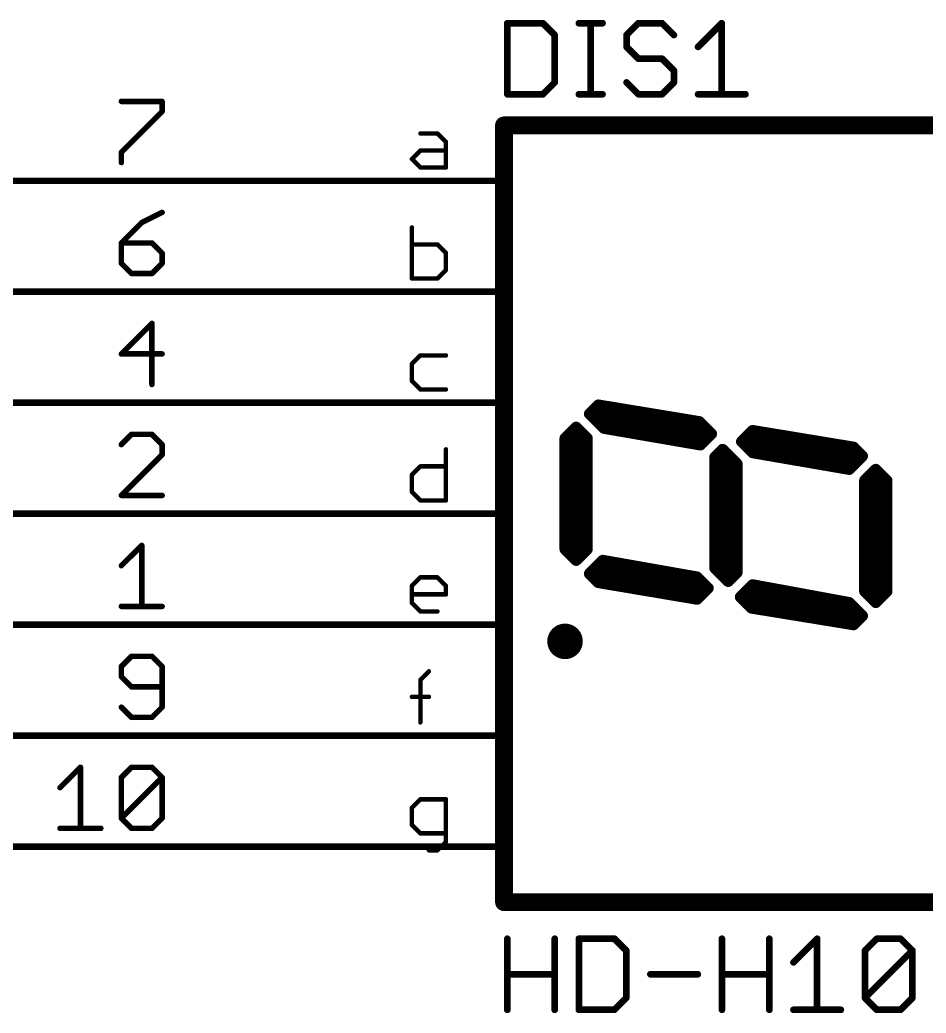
# Model space of a CAD drawing. Extents: x -13 to 211, y -15 to 133.
# Drawn here: x 159.1 to 179.84, y 24.13 to 46.86 of the extents above; entities that cross this region are included whole.
import ezdxf

# ---------------------------------------------------------------- set-up
doc = ezdxf.new("R2010")
doc.units = 0
for name, color, linetype in [('91', 94, 'CONTINUOUS'), ('94', 14, 'CONTINUOUS'), ('95', 251, 'CONTINUOUS'), ('96', 251, 'CONTINUOUS')]:
    doc.layers.add(name, color=color, linetype=linetype)

msp = doc.modelspace()

# ---------------------------------------------------------------- linework, layer by layer
at = {"layer": '91', "const_width": 0.1524}
for points in [[(144.78, 43.18), (160.02, 43.18)], [(144.78, 40.64), (160.02, 40.64)], [(144.78, 38.1), (160.02, 38.1)], [(144.78, 35.56), (160.02, 35.56)], [(144.78, 33.02), (160.02, 33.02)], [(160.02, 30.48), (144.78, 30.48)], [(144.78, 27.94), (160.02, 27.94)]]:
    msp.add_lwpolyline(points, dxfattribs=at)
at = {"layer": '91', "const_width": 0.0762}
for points in [[(160.02, 43.1419, 1), (160.02, 43.2181)], [(160.02, 40.6019, 1), (160.02, 40.6781)], [(160.02, 38.0619, 1), (160.02, 38.1381)], [(160.02, 35.5219, 1), (160.02, 35.5981)], [(160.02, 32.9819, 1), (160.02, 33.0581)], [(160.02, 30.4419, 1), (160.02, 30.5181)], [(160.02, 27.9019, 1), (160.02, 27.9781)]]:
    msp.add_lwpolyline(points, format="xyb", dxfattribs=at)
at = {"layer": '94'}
for points, const_width in [([(170.18, 26.67), (170.18, 44.45)], 0.4064), ([(180.34, 44.45), (170.18, 44.45)], 0.4064), ([(160.02, 43.18), (165.1, 43.18)], 0.1524), ([(170.307, 43.18), (165.1, 43.18)], 0.1524), ([(160.02, 40.64), (165.1, 40.64)], 0.1524), ([(170.307, 40.64), (165.1, 40.64)], 0.1524), ([(160.02, 38.1), (165.1, 38.1)], 0.1524), ([(170.307, 38.1), (165.1, 38.1)], 0.1524), ([(172.339, 38.0492), (172.1358, 37.846)], 0.254), ([(172.1358, 37.846), (172.466, 37.5158)], 0.254), ([(172.339, 37.846), (174.625, 37.465)], 0.4064), ([(174.6504, 37.6682), (172.339, 38.0492)], 0.254), ([(174.9298, 37.3888), (174.6504, 37.6682)], 0.254), ([(171.577, 37.2872), (171.831, 37.5412)], 0.254), ([(171.831, 37.5412), (172.085, 37.2872)], 0.254), ([(172.466, 37.5158), (174.6758, 37.1348)], 0.254), ([(174.9298, 37.3888), (174.6758, 37.1348)], 0.254), ([(175.6156, 37.211), (175.8696, 37.465)], 0.254), ([(175.8696, 37.465), (178.181, 37.084)], 0.254), ([(171.577, 34.7472), (171.577, 37.2872)], 0.254), ([(171.831, 34.798), (171.831, 37.211)], 0.4064), ([(172.085, 37.2872), (172.085, 34.7472)], 0.254), ([(175.8696, 36.957), (175.6156, 37.211)], 0.254), ([(178.054, 36.83), (175.895, 37.211)], 0.4064), ([(175.006, 36.8554), (175.1838, 37.0332)], 0.254), ([(175.1838, 37.0332), (175.514, 36.703)], 0.254), ([(178.0794, 36.576), (175.8696, 36.957)], 0.254), ([(178.181, 37.084), (178.3842, 36.8808)], 0.254), ([(175.006, 34.3154), (175.006, 36.8554)], 0.254), ([(175.26, 36.83), (175.26, 34.29)], 0.4064), ([(175.514, 36.703), (175.514, 34.2138)], 0.254), ([(178.3842, 36.8808), (178.0794, 36.576)], 0.254), ([(178.435, 36.322), (178.689, 36.576)], 0.254), ([(178.689, 36.576), (178.943, 36.322)], 0.254), ([(178.435, 33.782), (178.435, 36.322)], 0.254), ([(178.689, 33.782), (178.689, 36.322)], 0.4064), ([(178.943, 36.322), (178.943, 33.782)], 0.254), ([(160.02, 35.56), (165.1, 35.56)], 0.1524), ([(170.307, 35.56), (165.1, 35.56)], 0.1524), ([(171.831, 34.4932), (171.577, 34.7472)], 0.254), ([(172.085, 34.7472), (171.831, 34.4932)], 0.254), ([(172.4406, 34.4932), (172.1358, 34.1884)], 0.254), ([(174.5996, 34.1122), (172.4406, 34.4932)], 0.254), ([(174.498, 33.909), (172.466, 34.29)], 0.4064), ([(175.3108, 34.0106), (175.006, 34.3154)], 0.254), ([(175.514, 34.2138), (175.3108, 34.0106)], 0.254), ([(172.1358, 34.1884), (172.339, 33.9852)], 0.254), ([(172.339, 33.9852), (174.5996, 33.6042)], 0.254), ([(174.8536, 33.8582), (174.5996, 34.1122)], 0.254), ([(174.5996, 33.6042), (174.8536, 33.8582)], 0.254), ([(175.8696, 33.9344), (175.5902, 33.655)], 0.254), ([(178.0794, 33.528), (175.8696, 33.9344)], 0.254), ([(178.689, 33.528), (178.435, 33.782)], 0.254), ([(178.943, 33.782), (178.689, 33.528)], 0.254), ([(175.5902, 33.655), (175.8442, 33.401)], 0.254), ([(178.054, 33.274), (175.895, 33.655)], 0.4064), ([(178.3842, 33.2232), (178.0794, 33.528)], 0.254), ([(175.8442, 33.401), (178.181, 33.02)], 0.254), ([(178.181, 33.02), (178.3842, 33.2232)], 0.254), ([(160.02, 33.02), (165.1, 33.02)], 0.1524), ([(170.307, 33.02), (165.1, 33.02)], 0.1524), ([(171.577, 32.766), (171.577, 32.512)], 0.3048), ([(160.02, 30.48), (165.1, 30.48)], 0.1524), ([(170.307, 30.48), (165.1, 30.48)], 0.1524), ([(160.02, 27.94), (165.1, 27.94)], 0.1524), ([(170.307, 27.94), (165.1, 27.94)], 0.1524), ([(170.18, 26.67), (180.34, 26.67)], 0.4064)]:
    msp.add_lwpolyline(points, dxfattribs=dict(at, const_width=const_width))
for points, const_width in [([(170.2816, 44.45, 1), (170.0784, 44.45)], 0.2032), ([(170.18, 44.5516, 1), (170.18, 44.3484)], 0.2032), ([(160.02, 43.2181, 1), (160.02, 43.1419)], 0.0762), ([(165.1, 43.2181, 1), (165.1, 43.1419)], 0.0762), ([(165.1, 43.1419, 1), (165.1, 43.2181)], 0.0762), ([(170.307, 43.1419, 1), (170.307, 43.2181)], 0.0762), ([(160.02, 40.6781, 1), (160.02, 40.6019)], 0.0762), ([(165.1, 40.6781, 1), (165.1, 40.6019)], 0.0762), ([(165.1, 40.6019, 1), (165.1, 40.6781)], 0.0762), ([(170.307, 40.6019, 1), (170.307, 40.6781)], 0.0762), ([(160.02, 38.1381, 1), (160.02, 38.0619)], 0.0762), ([(165.1, 38.1381, 1), (165.1, 38.0619)], 0.0762), ([(165.1, 38.0619, 1), (165.1, 38.1381)], 0.0762), ([(170.307, 38.0619, 1), (170.307, 38.1381)], 0.0762), ([(172.1807, 37.8909, 1), (172.0909, 37.8011)], 0.127), ([(172.3557, 37.9462, 1), (172.3223, 37.7458)], 0.2032), ([(172.3493, 38.1119, 1), (172.3287, 37.9865)], 0.127), ([(172.3839, 38.0043, 1), (172.2941, 38.0941)], 0.127), ([(172.0909, 37.8909, 1), (172.1807, 37.8011)], 0.127), ([(174.6953, 37.7131, 1), (174.6055, 37.6233)], 0.127), ([(174.6401, 37.6055, 1), (174.6607, 37.7309)], 0.127), ([(171.8759, 37.5861, 1), (171.7861, 37.4963)], 0.127), ([(171.8759, 37.4963, 1), (171.7861, 37.5861)], 0.127), ([(172.4768, 37.5784, 1), (172.4552, 37.4532)], 0.127), ([(172.4211, 37.4709, 1), (172.5109, 37.5607)], 0.127), ([(174.6083, 37.3648, 1), (174.6417, 37.5652)], 0.2032), ([(174.9747, 37.3439, 1), (174.8849, 37.4337)], 0.127), ([(175.8799, 37.5277, 1), (175.8593, 37.4023)], 0.127), ([(175.9145, 37.4201, 1), (175.8247, 37.5099)], 0.127), ([(171.6405, 37.2872, 1), (171.5135, 37.2872)], 0.127), ([(171.5321, 37.3321, 1), (171.6219, 37.2423)], 0.127), ([(171.9326, 37.211, 1), (171.7294, 37.211)], 0.2032), ([(172.1485, 37.2872, 1), (172.0215, 37.2872)], 0.127), ([(172.0401, 37.2423, 1), (172.1299, 37.3321)], 0.127), ([(174.8849, 37.3439, 1), (174.9747, 37.4337)], 0.127), ([(175.6605, 37.2559, 1), (175.5707, 37.1661)], 0.127), ([(175.5707, 37.2559, 1), (175.6605, 37.1661)], 0.127), ([(175.9127, 37.3111, 1), (175.8773, 37.1109)], 0.2032), ([(174.6309, 37.1797, 1), (174.7207, 37.0899)], 0.127), ([(174.665, 37.0722, 1), (174.6866, 37.1974)], 0.127), ([(175.2287, 37.0781, 1), (175.1389, 36.9883)], 0.127), ([(175.2287, 36.9883, 1), (175.1389, 37.0781)], 0.127), ([(175.8804, 37.0196, 1), (175.8588, 36.8944)], 0.127), ([(175.8247, 36.9121, 1), (175.9145, 37.0019)], 0.127), ([(178.2259, 37.1289, 1), (178.1361, 37.0391)], 0.127), ([(178.1707, 37.0213, 1), (178.1913, 37.1467)], 0.127), ([(175.0695, 36.8554, 1), (174.9425, 36.8554)], 0.127), ([(174.9611, 36.9003, 1), (175.0509, 36.8105)], 0.127), ([(175.3616, 36.83, 1), (175.1584, 36.83)], 0.2032), ([(175.5775, 36.703, 1), (175.4505, 36.703)], 0.127), ([(178.0363, 36.7299, 1), (178.0717, 36.9301)], 0.2032), ([(178.4291, 36.8359, 1), (178.3393, 36.9257)], 0.127), ([(178.3393, 36.8359, 1), (178.4291, 36.9257)], 0.127), ([(175.4691, 36.6581, 1), (175.5589, 36.7479)], 0.127), ([(178.0345, 36.6209, 1), (178.1243, 36.5311)], 0.127), ([(178.0686, 36.5134, 1), (178.0902, 36.6386)], 0.127), ([(178.7339, 36.6209, 1), (178.6441, 36.5311)], 0.127), ([(178.7339, 36.5311, 1), (178.6441, 36.6209)], 0.127), ([(178.4985, 36.322, 1), (178.3715, 36.322)], 0.127), ([(178.3901, 36.3669, 1), (178.4799, 36.2771)], 0.127), ([(178.7906, 36.322, 1), (178.5874, 36.322)], 0.2032), ([(179.0065, 36.322, 1), (178.8795, 36.322)], 0.127), ([(178.8981, 36.2771, 1), (178.9879, 36.3669)], 0.127), ([(160.02, 35.5981, 1), (160.02, 35.5219)], 0.0762), ([(165.1, 35.5981, 1), (165.1, 35.5219)], 0.0762), ([(165.1, 35.5219, 1), (165.1, 35.5981)], 0.0762), ([(170.307, 35.5219, 1), (170.307, 35.5981)], 0.0762), ([(171.6219, 34.7921, 1), (171.5321, 34.7023)], 0.127), ([(171.5135, 34.7472, 1), (171.6405, 34.7472)], 0.127), ([(171.7294, 34.798, 1), (171.9326, 34.798)], 0.2032), ([(172.0215, 34.7472, 1), (172.1485, 34.7472)], 0.127), ([(172.1299, 34.7023, 1), (172.0401, 34.7921)], 0.127), ([(171.7861, 34.5381, 1), (171.8759, 34.4483)], 0.127), ([(171.7861, 34.4483, 1), (171.8759, 34.5381)], 0.127), ([(172.4516, 34.5557, 1), (172.4296, 34.4307)], 0.127), ([(172.4855, 34.4483, 1), (172.3957, 34.5381)], 0.127), ([(172.4847, 34.3899, 1), (172.4473, 34.1901)], 0.2032), ([(175.0509, 34.3603, 1), (174.9611, 34.2705)], 0.127), ([(174.9425, 34.3154, 1), (175.0695, 34.3154)], 0.127), ([(175.1584, 34.29, 1), (175.3616, 34.29)], 0.2032), ([(175.5589, 34.1689, 1), (175.4691, 34.2587)], 0.127), ([(172.1807, 34.2333, 1), (172.0909, 34.1435)], 0.127), ([(172.0909, 34.2333, 1), (172.1807, 34.1435)], 0.127), ([(172.3496, 34.0478, 1), (172.3284, 33.9226)], 0.127), ([(174.4793, 33.8091, 1), (174.5167, 34.0089)], 0.2032), ([(174.6445, 34.1571, 1), (174.5547, 34.0673)], 0.127), ([(174.5886, 34.0497, 1), (174.6106, 34.1747)], 0.127), ([(175.2659, 34.0555, 1), (175.3557, 33.9657)], 0.127), ([(175.2659, 33.9657, 1), (175.3557, 34.0555)], 0.127), ([(175.4505, 34.2138, 1), (175.5775, 34.2138)], 0.127), ([(172.2941, 33.9403, 1), (172.3839, 34.0301)], 0.127), ([(174.8985, 33.8133, 1), (174.8087, 33.9031)], 0.127), ([(174.8087, 33.8133, 1), (174.8985, 33.9031)], 0.127), ([(175.8811, 33.9969, 1), (175.8581, 33.8719)], 0.127), ([(175.9145, 33.8895, 1), (175.8247, 33.9793)], 0.127), ([(178.4799, 33.8269, 1), (178.3901, 33.7371)], 0.127), ([(178.5874, 33.782, 1), (178.7906, 33.782)], 0.2032), ([(178.9879, 33.7371, 1), (178.8981, 33.8269)], 0.127), ([(174.5547, 33.6491, 1), (174.6445, 33.5593)], 0.127), ([(174.589, 33.5416, 1), (174.6102, 33.6668)], 0.127), ([(175.6351, 33.6999, 1), (175.5453, 33.6101)], 0.127), ([(175.5453, 33.6999, 1), (175.6351, 33.6101)], 0.127), ([(175.9127, 33.7551, 1), (175.8773, 33.5549)], 0.2032), ([(178.1243, 33.5729, 1), (178.0345, 33.4831)], 0.127), ([(178.0679, 33.4655, 1), (178.0909, 33.5905)], 0.127), ([(178.3715, 33.782, 1), (178.4985, 33.782)], 0.127), ([(178.8795, 33.782, 1), (179.0065, 33.782)], 0.127), ([(175.8544, 33.4637, 1), (175.834, 33.3383)], 0.127), ([(175.7993, 33.3561, 1), (175.8891, 33.4459)], 0.127), ([(178.0363, 33.1739, 1), (178.0717, 33.3741)], 0.2032), ([(178.6441, 33.5729, 1), (178.7339, 33.4831)], 0.127), ([(178.6441, 33.4831, 1), (178.7339, 33.5729)], 0.127), ([(178.4291, 33.1783, 1), (178.3393, 33.2681)], 0.127), ([(178.3393, 33.1783, 1), (178.4291, 33.2681)], 0.127), ([(160.02, 33.0581, 1), (160.02, 32.9819)], 0.0762), ([(165.1, 33.0581, 1), (165.1, 32.9819)], 0.0762), ([(165.1, 32.9819, 1), (165.1, 33.0581)], 0.0762), ([(170.307, 32.9819, 1), (170.307, 33.0581)], 0.0762), ([(171.577, 32.385, 1), (171.577, 32.893, 1), (171.577, 32.385)], 0.3048), ([(178.1361, 33.0649, 1), (178.2259, 32.9751)], 0.127), ([(178.1708, 32.9573, 1), (178.1912, 33.0827)], 0.127), ([(171.6532, 32.766, 1), (171.5008, 32.766)], 0.1524), ([(171.5008, 32.512, 1), (171.6532, 32.512)], 0.1524), ([(160.02, 30.5181, 1), (160.02, 30.4419)], 0.0762), ([(165.1, 30.5181, 1), (165.1, 30.4419)], 0.0762), ([(165.1, 30.4419, 1), (165.1, 30.5181)], 0.0762), ([(170.307, 30.4419, 1), (170.307, 30.5181)], 0.0762), ([(160.02, 27.9781, 1), (160.02, 27.9019)], 0.0762), ([(165.1, 27.9781, 1), (165.1, 27.9019)], 0.0762), ([(165.1, 27.9019, 1), (165.1, 27.9781)], 0.0762), ([(170.307, 27.9019, 1), (170.307, 27.9781)], 0.0762), ([(170.18, 26.7716, 1), (170.18, 26.5684)], 0.2032), ([(170.0784, 26.67, 1), (170.2816, 26.67)], 0.2032)]:
    msp.add_lwpolyline(points, format="xyb", dxfattribs=dict(at, const_width=const_width))
at = {"layer": '95'}
for points, const_width in [([(170.2562, 46.7882), (170.2562, 45.1612)], 0.1524), ([(171.0697, 46.7882), (170.2562, 46.7882)], 0.1524), ([(171.3409, 46.517), (171.0697, 46.7882)], 0.1524), ([(171.8934, 46.7882), (172.4357, 46.7882)], 0.1524), ([(172.1645, 45.1612), (172.1645, 46.7882)], 0.1524), ([(173.256, 46.7882), (172.9848, 46.517)], 0.1524), ([(173.7983, 46.7882), (173.256, 46.7882)], 0.1524), ([(174.0695, 46.517), (173.7983, 46.7882)], 0.1524), ([(174.6219, 46.2459), (175.1643, 46.7882)], 0.1524), ([(175.1643, 46.7882), (175.1643, 45.1612)], 0.1524), ([(171.3409, 45.4324), (171.3409, 46.517)], 0.1524), ([(172.9848, 46.517), (172.9848, 46.2459)], 0.1524), ([(172.9848, 46.2459), (173.256, 45.9747)], 0.1524), ([(173.256, 45.9747), (173.7983, 45.9747)], 0.1524), ([(173.7983, 45.9747), (174.0695, 45.7035)], 0.1524), ([(174.0695, 45.7035), (174.0695, 45.4324)], 0.1524), ([(171.0697, 45.1612), (171.3409, 45.4324)], 0.1524), ([(173.256, 45.1612), (172.9848, 45.4324)], 0.1524), ([(174.0695, 45.4324), (173.7983, 45.1612)], 0.1524), ([(161.4234, 44.9973), (162.3555, 44.9973)], 0.127), ([(162.3555, 44.9973), (162.3555, 44.7643)], 0.127), ([(170.2562, 45.1612), (171.0697, 45.1612)], 0.1524), ([(171.8934, 45.1612), (172.4357, 45.1612)], 0.1524), ([(173.7983, 45.1612), (173.256, 45.1612)], 0.1524), ([(174.6219, 45.1612), (175.7066, 45.1612)], 0.1524), ([(162.3555, 44.7643), (161.4234, 43.8321)], 0.127), ([(168.2667, 44.2644), (168.6565, 44.2644)], 0.1016), ([(168.6565, 44.2644), (168.8514, 44.0695)], 0.1016), ([(168.8514, 44.0695), (168.8514, 43.4848)], 0.1016), ([(161.4234, 43.8321), (161.4234, 43.5991)], 0.127), ([(168.0718, 43.6797), (168.2667, 43.8746)], 0.1016), ([(168.2667, 43.8746), (168.8514, 43.8746)], 0.1016), ([(168.2667, 43.4848), (168.0718, 43.6797)], 0.1016), ([(168.8514, 43.4848), (168.2667, 43.4848)], 0.1016), ([(162.3555, 42.4573), (161.8895, 42.2243)], 0.127), ([(161.8895, 42.2243), (161.4234, 41.7582)], 0.127), ([(168.0718, 42.1142), (168.0718, 40.9448)], 0.1016), ([(161.4234, 41.7582), (161.4234, 41.2921)], 0.127), ([(162.1225, 41.7582), (161.4234, 41.7582)], 0.127), ([(162.3555, 41.5252), (162.1225, 41.7582)], 0.127), ([(168.6565, 41.7244), (168.0718, 41.7244)], 0.1016), ([(168.8514, 41.5295), (168.6565, 41.7244)], 0.1016), ([(162.3555, 41.2921), (162.3555, 41.5252)], 0.127), ([(168.8514, 41.1397), (168.8514, 41.5295)], 0.1016), ([(161.4234, 41.2921), (161.6565, 41.0591)], 0.127), ([(162.1225, 41.0591), (162.3555, 41.2921)], 0.127), ([(168.6565, 40.9448), (168.8514, 41.1397)], 0.1016), ([(161.6565, 41.0591), (162.1225, 41.0591)], 0.127), ([(168.0718, 40.9448), (168.6565, 40.9448)], 0.1016), ([(162.1225, 39.9173), (161.4234, 39.2182)], 0.127), ([(162.1225, 38.5191), (162.1225, 39.9173)], 0.127), ([(161.4234, 39.2182), (162.3555, 39.2182)], 0.127), ([(168.2667, 39.1844), (168.0718, 38.9895)], 0.1016), ([(168.8514, 39.1844), (168.2667, 39.1844)], 0.1016), ([(168.0718, 38.9895), (168.0718, 38.5997)], 0.1016), ([(168.0718, 38.5997), (168.2667, 38.4048)], 0.1016), ([(168.2667, 38.4048), (168.8514, 38.4048)], 0.1016), ([(161.6565, 37.3773), (161.4234, 37.1443)], 0.127), ([(162.1225, 37.3773), (161.6565, 37.3773)], 0.127), ([(162.3555, 37.1443), (162.1225, 37.3773)], 0.127), ([(162.3555, 36.9112), (162.3555, 37.1443)], 0.127), ([(168.8514, 37.0342), (168.8514, 35.8648)], 0.1016), ([(161.4234, 35.9791), (162.3555, 36.9112)], 0.127), ([(168.0718, 36.4495), (168.2667, 36.6444)], 0.1016), ([(168.2667, 36.6444), (168.8514, 36.6444)], 0.1016), ([(168.0718, 36.0597), (168.0718, 36.4495)], 0.1016), ([(162.3555, 35.9791), (161.4234, 35.9791)], 0.127), ([(168.2667, 35.8648), (168.0718, 36.0597)], 0.1016), ([(168.8514, 35.8648), (168.2667, 35.8648)], 0.1016), ([(161.4234, 34.3712), (161.8895, 34.8373)], 0.127), ([(161.8895, 34.8373), (161.8895, 33.4391)], 0.127), ([(168.0718, 33.9095), (168.2667, 34.1044)], 0.1016), ([(168.2667, 34.1044), (168.6565, 34.1044)], 0.1016), ([(168.6565, 34.1044), (168.8514, 33.9095)], 0.1016), ([(168.0718, 33.5197), (168.0718, 33.9095)], 0.1016), ([(168.8514, 33.9095), (168.8514, 33.7146)], 0.1016), ([(168.8514, 33.7146), (168.0718, 33.7146)], 0.1016), ([(161.4234, 33.4391), (162.3555, 33.4391)], 0.127), ([(168.2667, 33.3248), (168.0718, 33.5197)], 0.1016), ([(168.6565, 33.3248), (168.2667, 33.3248)], 0.1016), ([(161.6565, 32.2973), (161.4234, 32.0643)], 0.127), ([(162.1225, 32.2973), (161.6565, 32.2973)], 0.127), ([(162.3555, 32.0643), (162.1225, 32.2973)], 0.127), ([(161.4234, 32.0643), (161.4234, 31.8312)], 0.127), ([(162.3555, 31.1321), (162.3555, 32.0643)], 0.127), ([(161.4234, 31.8312), (161.6565, 31.5982)], 0.127), ([(168.2667, 31.7593), (168.4616, 31.9542)], 0.1016), ([(161.6565, 31.5982), (162.3555, 31.5982)], 0.127), ([(168.2667, 30.7848), (168.2667, 31.7593)], 0.1016), ([(168.0718, 31.3695), (168.4616, 31.3695)], 0.1016), ([(161.4234, 31.1321), (161.6565, 30.8991)], 0.127), ([(162.1225, 30.8991), (162.3555, 31.1321)], 0.127), ([(161.6565, 30.8991), (162.1225, 30.8991)], 0.127), ([(160.0201, 29.2912), (160.4862, 29.7573)], 0.127), ([(160.4862, 29.7573), (160.4862, 28.3591)], 0.127), ([(161.4234, 29.5243), (161.6565, 29.7573)], 0.127), ([(161.6565, 29.7573), (162.1225, 29.7573)], 0.127), ([(162.1225, 29.7573), (162.3555, 29.5243)], 0.127), ([(161.4234, 28.5921), (161.4234, 29.5243)], 0.127), ([(161.4234, 28.5921), (162.3555, 29.5243)], 0.127), ([(162.3555, 29.5243), (162.3555, 28.5921)], 0.127), ([(168.2667, 29.0244), (168.0718, 28.8295)], 0.1016), ([(168.0718, 28.8295), (168.0718, 28.4397)], 0.1016), ([(168.8514, 29.0244), (168.2667, 29.0244)], 0.1016), ([(168.8514, 28.0499), (168.8514, 29.0244)], 0.1016), ([(161.6565, 28.3591), (161.4234, 28.5921)], 0.127), ([(162.3555, 28.5921), (162.1225, 28.3591)], 0.127), ([(160.0201, 28.3591), (160.9523, 28.3591)], 0.127), ([(162.1225, 28.3591), (161.6565, 28.3591)], 0.127), ([(168.0718, 28.4397), (168.2667, 28.2448)], 0.1016), ([(168.2667, 28.2448), (168.8514, 28.2448)], 0.1016), ([(168.6565, 27.855), (168.8514, 28.0499)], 0.1016), ([(168.4616, 27.855), (168.6565, 27.855)], 0.1016)]:
    msp.add_lwpolyline(points, dxfattribs=dict(at, const_width=const_width))
for points, const_width in [([(170.2943, 46.7882, 1), (170.2181, 46.7882)], 0.0762), ([(170.2562, 46.8263, 1), (170.2562, 46.7501)], 0.0762), ([(171.0966, 46.8151, 1), (171.0428, 46.7612)], 0.0762), ([(171.0697, 46.7501, 1), (171.0697, 46.8263)], 0.0762), ([(171.8934, 46.8263, 1), (171.8934, 46.7501)], 0.0762), ([(172.2026, 46.7882, 1), (172.1264, 46.7882)], 0.0762), ([(172.4357, 46.7501, 1), (172.4357, 46.8263)], 0.0762), ([(173.256, 46.8263, 1), (173.256, 46.7501)], 0.0762), ([(173.2829, 46.7612, 1), (173.229, 46.8151)], 0.0762), ([(173.8252, 46.8151, 1), (173.7713, 46.7612)], 0.0762), ([(173.7983, 46.7501, 1), (173.7983, 46.8263)], 0.0762), ([(175.2024, 46.7882, 1), (175.1262, 46.7882)], 0.0762), ([(175.1912, 46.7612, 1), (175.1373, 46.8151)], 0.0762), ([(171.379, 46.517, 1), (171.3028, 46.517)], 0.0762), ([(171.3139, 46.4901, 1), (171.3678, 46.544)], 0.0762), ([(173.0229, 46.517, 1), (172.9467, 46.517)], 0.0762), ([(172.9579, 46.544, 1), (173.0117, 46.4901)], 0.0762), ([(174.0425, 46.4901, 1), (174.0964, 46.544)], 0.0762), ([(173.0117, 46.2728, 1), (172.9579, 46.2189)], 0.0762), ([(172.9467, 46.2459, 1), (173.0229, 46.2459)], 0.0762), ([(174.595, 46.2728, 1), (174.6489, 46.2189)], 0.0762), ([(173.256, 46.0128, 1), (173.256, 45.9366)], 0.0762), ([(173.229, 45.9478, 1), (173.2829, 46.0016)], 0.0762), ([(173.8252, 46.0016, 1), (173.7713, 45.9478)], 0.0762), ([(173.7983, 45.9366, 1), (173.7983, 46.0128)], 0.0762), ([(174.1076, 45.7035, 1), (174.0314, 45.7035)], 0.0762), ([(174.0425, 45.6766, 1), (174.0964, 45.7305)], 0.0762), ([(171.3028, 45.4324, 1), (171.379, 45.4324)], 0.0762), ([(171.3678, 45.4054, 1), (171.3139, 45.4593)], 0.0762), ([(173.0117, 45.4593, 1), (172.9579, 45.4054)], 0.0762), ([(174.0314, 45.4324, 1), (174.1076, 45.4324)], 0.0762), ([(174.0964, 45.4054, 1), (174.0425, 45.4593)], 0.0762), ([(161.4234, 45.029, 1), (161.4234, 44.9655)], 0.0635), ([(162.3873, 44.9973, 1), (162.3238, 44.9973)], 0.0635), ([(162.3555, 44.9655, 1), (162.3555, 45.029)], 0.0635), ([(170.2562, 45.1993, 1), (170.2562, 45.1231)], 0.0762), ([(170.2181, 45.1612, 1), (170.2943, 45.1612)], 0.0762), ([(171.0428, 45.1881, 1), (171.0966, 45.1343)], 0.0762), ([(171.0697, 45.1231, 1), (171.0697, 45.1993)], 0.0762), ([(171.8934, 45.1993, 1), (171.8934, 45.1231)], 0.0762), ([(172.1264, 45.1612, 1), (172.2026, 45.1612)], 0.0762), ([(172.4357, 45.1231, 1), (172.4357, 45.1993)], 0.0762), ([(173.256, 45.1993, 1), (173.256, 45.1231)], 0.0762), ([(173.229, 45.1343, 1), (173.2829, 45.1881)], 0.0762), ([(173.7713, 45.1881, 1), (173.8252, 45.1343)], 0.0762), ([(173.7983, 45.1231, 1), (173.7983, 45.1993)], 0.0762), ([(174.6219, 45.1993, 1), (174.6219, 45.1231)], 0.0762), ([(175.1262, 45.1612, 1), (175.2024, 45.1612)], 0.0762), ([(175.7066, 45.1231, 1), (175.7066, 45.1993)], 0.0762), ([(162.3238, 44.7643, 1), (162.3873, 44.7643)], 0.0635), ([(162.378, 44.7418, 1), (162.3331, 44.7867)], 0.0635), ([(168.2667, 44.2898, 1), (168.2667, 44.239)], 0.0508), ([(168.6745, 44.2824, 1), (168.6385, 44.2464)], 0.0508), ([(168.6565, 44.239, 1), (168.6565, 44.2898)], 0.0508), ([(168.8768, 44.0695, 1), (168.826, 44.0695)], 0.0508), ([(168.8334, 44.0515, 1), (168.8694, 44.0875)], 0.0508), ([(161.4552, 43.8321, 1), (161.3917, 43.8321)], 0.0635), ([(161.401, 43.8546, 1), (161.4459, 43.8097)], 0.0635), ([(168.2667, 43.9, 1), (168.2667, 43.8492)], 0.0508), ([(168.2847, 43.8566, 1), (168.2487, 43.8926)], 0.0508), ([(168.8514, 43.8492, 1), (168.8514, 43.9)], 0.0508), ([(168.0898, 43.6977, 1), (168.0538, 43.6617)], 0.0508), ([(168.0538, 43.6977, 1), (168.0898, 43.6617)], 0.0508), ([(161.3917, 43.5991, 1), (161.4552, 43.5991)], 0.0635), ([(168.2667, 43.5102, 1), (168.2667, 43.4594)], 0.0508), ([(168.2487, 43.4668, 1), (168.2847, 43.5028)], 0.0508), ([(168.826, 43.4848, 1), (168.8768, 43.4848)], 0.0508), ([(168.8514, 43.4594, 1), (168.8514, 43.5102)], 0.0508), ([(162.3697, 42.4289, 1), (162.3414, 42.4857)], 0.0635), ([(161.9119, 42.2018, 1), (161.867, 42.2467)], 0.0635), ([(161.8753, 42.2527, 1), (161.9037, 42.1959)], 0.0635), ([(168.0972, 42.1142, 1), (168.0464, 42.1142)], 0.0508), ([(161.4234, 41.7899, 1), (161.4234, 41.7264)], 0.0635), ([(161.4552, 41.7582, 1), (161.3917, 41.7582)], 0.0635), ([(161.401, 41.7806, 1), (161.4459, 41.7357)], 0.0635), ([(162.145, 41.7806, 1), (162.1001, 41.7357)], 0.0635), ([(162.1225, 41.7264, 1), (162.1225, 41.7899)], 0.0635), ([(168.0718, 41.7498, 1), (168.0718, 41.699)], 0.0508), ([(168.6745, 41.7424, 1), (168.6385, 41.7064)], 0.0508), ([(168.6565, 41.699, 1), (168.6565, 41.7498)], 0.0508), ([(162.3873, 41.5252, 1), (162.3238, 41.5252)], 0.0635), ([(162.3331, 41.5027, 1), (162.378, 41.5476)], 0.0635), ([(168.8768, 41.5295, 1), (168.826, 41.5295)], 0.0508), ([(168.8334, 41.5115, 1), (168.8694, 41.5475)], 0.0508), ([(161.4459, 41.3146, 1), (161.401, 41.2697)], 0.0635), ([(161.3917, 41.2921, 1), (161.4552, 41.2921)], 0.0635), ([(162.3238, 41.2921, 1), (162.3873, 41.2921)], 0.0635), ([(162.378, 41.2697, 1), (162.3331, 41.3146)], 0.0635), ([(168.826, 41.1397, 1), (168.8768, 41.1397)], 0.0508), ([(168.8694, 41.1217, 1), (168.8334, 41.1577)], 0.0508), ([(161.6565, 41.0909, 1), (161.6565, 41.0273)], 0.0635), ([(161.634, 41.0366, 1), (161.6789, 41.0816)], 0.0635), ([(162.1001, 41.0816, 1), (162.145, 41.0366)], 0.0635), ([(162.1225, 41.0273, 1), (162.1225, 41.0909)], 0.0635), ([(168.0718, 40.9702, 1), (168.0718, 40.9194)], 0.0508), ([(168.0464, 40.9448, 1), (168.0972, 40.9448)], 0.0508), ([(168.6385, 40.9628, 1), (168.6745, 40.9268)], 0.0508), ([(168.6565, 40.9194, 1), (168.6565, 40.9702)], 0.0508), ([(162.1543, 39.9173, 1), (162.0908, 39.9173)], 0.0635), ([(162.145, 39.8948, 1), (162.1001, 39.9397)], 0.0635), ([(161.4234, 39.2499, 1), (161.4234, 39.1864)], 0.0635), ([(161.401, 39.2406, 1), (161.4459, 39.1957)], 0.0635), ([(162.3555, 39.1864, 1), (162.3555, 39.2499)], 0.0635), ([(168.2667, 39.2098, 1), (168.2667, 39.159)], 0.0508), ([(168.2847, 39.1664, 1), (168.2487, 39.2024)], 0.0508), ([(168.8514, 39.159, 1), (168.8514, 39.2098)], 0.0508), ([(168.0538, 39.0075, 1), (168.0898, 38.9715)], 0.0508), ([(168.0972, 38.9895, 1), (168.0464, 38.9895)], 0.0508), ([(168.0898, 38.6177, 1), (168.0538, 38.5817)], 0.0508), ([(162.0908, 38.5191, 1), (162.1543, 38.5191)], 0.0635), ([(168.0464, 38.5997, 1), (168.0972, 38.5997)], 0.0508), ([(168.2667, 38.4302, 1), (168.2667, 38.3794)], 0.0508), ([(168.2487, 38.3868, 1), (168.2847, 38.4228)], 0.0508), ([(168.8514, 38.3794, 1), (168.8514, 38.4302)], 0.0508), ([(161.6565, 37.409, 1), (161.6565, 37.3455)], 0.0635), ([(161.6789, 37.3548, 1), (161.634, 37.3997)], 0.0635), ([(162.145, 37.3997, 1), (162.1001, 37.3548)], 0.0635), ([(162.1225, 37.3455, 1), (162.1225, 37.409)], 0.0635), ([(161.401, 37.1667, 1), (161.4459, 37.1218)], 0.0635), ([(162.3873, 37.1443, 1), (162.3238, 37.1443)], 0.0635), ([(162.3331, 37.1218, 1), (162.378, 37.1667)], 0.0635), ([(168.8768, 37.0342, 1), (168.826, 37.0342)], 0.0508), ([(162.3238, 36.9112, 1), (162.3873, 36.9112)], 0.0635), ([(162.378, 36.8888, 1), (162.3331, 36.9337)], 0.0635), ([(168.2667, 36.6698, 1), (168.2667, 36.619)], 0.0508), ([(168.2847, 36.6264, 1), (168.2487, 36.6624)], 0.0508), ([(168.8514, 36.619, 1), (168.8514, 36.6698)], 0.0508), ([(168.0538, 36.4675, 1), (168.0898, 36.4315)], 0.0508), ([(168.0972, 36.4495, 1), (168.0464, 36.4495)], 0.0508), ([(161.4234, 36.0109, 1), (161.4234, 35.9474)], 0.0635), ([(161.401, 36.0016, 1), (161.4459, 35.9566)], 0.0635), ([(162.3555, 35.9474, 1), (162.3555, 36.0109)], 0.0635), ([(168.0898, 36.0777, 1), (168.0538, 36.0417)], 0.0508), ([(168.0464, 36.0597, 1), (168.0972, 36.0597)], 0.0508), ([(168.2667, 35.8902, 1), (168.2667, 35.8394)], 0.0508), ([(168.2487, 35.8468, 1), (168.2847, 35.8828)], 0.0508), ([(168.826, 35.8648, 1), (168.8768, 35.8648)], 0.0508), ([(168.8514, 35.8394, 1), (168.8514, 35.8902)], 0.0508), ([(161.9212, 34.8373, 1), (161.8577, 34.8373)], 0.0635), ([(161.9119, 34.8148, 1), (161.867, 34.8597)], 0.0635), ([(161.401, 34.3937, 1), (161.4459, 34.3488)], 0.0635), ([(168.2667, 34.1298, 1), (168.2667, 34.079)], 0.0508), ([(168.2847, 34.0864, 1), (168.2487, 34.1224)], 0.0508), ([(168.6745, 34.1224, 1), (168.6385, 34.0864)], 0.0508), ([(168.6565, 34.079, 1), (168.6565, 34.1298)], 0.0508), ([(168.0538, 33.9275, 1), (168.0898, 33.8915)], 0.0508), ([(168.0972, 33.9095, 1), (168.0464, 33.9095)], 0.0508), ([(168.8768, 33.9095, 1), (168.826, 33.9095)], 0.0508), ([(168.8334, 33.8915, 1), (168.8694, 33.9275)], 0.0508), ([(168.0718, 33.74, 1), (168.0718, 33.6892)], 0.0508), ([(168.826, 33.7146, 1), (168.8768, 33.7146)], 0.0508), ([(168.8514, 33.6892, 1), (168.8514, 33.74)], 0.0508), ([(161.4234, 33.4709, 1), (161.4234, 33.4074)], 0.0635), ([(161.8577, 33.4391, 1), (161.9212, 33.4391)], 0.0635), ([(162.3555, 33.4074, 1), (162.3555, 33.4709)], 0.0635), ([(168.0898, 33.5377, 1), (168.0538, 33.5017)], 0.0508), ([(168.0464, 33.5197, 1), (168.0972, 33.5197)], 0.0508), ([(168.2667, 33.3502, 1), (168.2667, 33.2994)], 0.0508), ([(168.2487, 33.3068, 1), (168.2847, 33.3428)], 0.0508), ([(168.6565, 33.2994, 1), (168.6565, 33.3502)], 0.0508), ([(161.6565, 32.329, 1), (161.6565, 32.2655)], 0.0635), ([(161.6789, 32.2748, 1), (161.634, 32.3197)], 0.0635), ([(162.145, 32.3197, 1), (162.1001, 32.2748)], 0.0635), ([(162.1225, 32.2655, 1), (162.1225, 32.329)], 0.0635), ([(161.4552, 32.0643, 1), (161.3917, 32.0643)], 0.0635), ([(161.401, 32.0867, 1), (161.4459, 32.0418)], 0.0635), ([(162.3873, 32.0643, 1), (162.3238, 32.0643)], 0.0635), ([(162.3331, 32.0418, 1), (162.378, 32.0867)], 0.0635), ([(161.4459, 31.8537, 1), (161.401, 31.8088)], 0.0635), ([(161.3917, 31.8312, 1), (161.4552, 31.8312)], 0.0635), ([(168.4796, 31.9362, 1), (168.4436, 31.9722)], 0.0508), ([(161.6565, 31.6299, 1), (161.6565, 31.5664)], 0.0635), ([(161.634, 31.5757, 1), (161.6789, 31.6206)], 0.0635), ([(162.3555, 31.5664, 1), (162.3555, 31.6299)], 0.0635), ([(168.2487, 31.7773, 1), (168.2847, 31.7413)], 0.0508), ([(168.2921, 31.7593, 1), (168.2413, 31.7593)], 0.0508), ([(168.0718, 31.3949, 1), (168.0718, 31.3441)], 0.0508), ([(168.4616, 31.3441, 1), (168.4616, 31.3949)], 0.0508), ([(161.4459, 31.1546, 1), (161.401, 31.1097)], 0.0635), ([(162.3238, 31.1321, 1), (162.3873, 31.1321)], 0.0635), ([(162.378, 31.1097, 1), (162.3331, 31.1546)], 0.0635), ([(161.6565, 30.9308, 1), (161.6565, 30.8674)], 0.0635), ([(161.634, 30.8766, 1), (161.6789, 30.9216)], 0.0635), ([(162.1001, 30.9216, 1), (162.145, 30.8766)], 0.0635), ([(162.1225, 30.8674, 1), (162.1225, 30.9308)], 0.0635), ([(168.2413, 30.7848, 1), (168.2921, 30.7848)], 0.0508), ([(160.518, 29.7573, 1), (160.4545, 29.7573)], 0.0635), ([(160.5087, 29.7348, 1), (160.4638, 29.7797)], 0.0635), ([(161.6565, 29.789, 1), (161.6565, 29.7255)], 0.0635), ([(161.6789, 29.7348, 1), (161.634, 29.7797)], 0.0635), ([(162.145, 29.7797, 1), (162.1001, 29.7348)], 0.0635), ([(162.1225, 29.7255, 1), (162.1225, 29.789)], 0.0635), ([(161.4552, 29.5243, 1), (161.3917, 29.5243)], 0.0635), ([(161.401, 29.5467, 1), (161.4459, 29.5018)], 0.0635), ([(162.3873, 29.5243, 1), (162.3238, 29.5243)], 0.0635), ([(162.378, 29.5018, 1), (162.3331, 29.5467)], 0.0635), ([(162.3331, 29.5018, 1), (162.378, 29.5467)], 0.0635), ([(159.9977, 29.3137, 1), (160.0426, 29.2688)], 0.0635), ([(168.0538, 28.8475, 1), (168.0898, 28.8115)], 0.0508), ([(168.0972, 28.8295, 1), (168.0464, 28.8295)], 0.0508), ([(168.2667, 29.0498, 1), (168.2667, 28.999)], 0.0508), ([(168.2847, 29.0064, 1), (168.2487, 29.0424)], 0.0508), ([(168.8768, 29.0244, 1), (168.826, 29.0244)], 0.0508), ([(168.8514, 28.999, 1), (168.8514, 29.0498)], 0.0508), ([(161.4459, 28.6146, 1), (161.401, 28.5697)], 0.0635), ([(161.401, 28.6146, 1), (161.4459, 28.5697)], 0.0635), ([(162.378, 28.5697, 1), (162.3331, 28.6146)], 0.0635), ([(160.0201, 28.3909, 1), (160.0201, 28.3274)], 0.0635), ([(160.9523, 28.3274, 1), (160.9523, 28.3909)], 0.0635), ([(161.3917, 28.5921, 1), (161.4552, 28.5921)], 0.0635), ([(161.6565, 28.3909, 1), (161.6565, 28.3274)], 0.0635), ([(162.1225, 28.3274, 1), (162.1225, 28.3909)], 0.0635), ([(162.3238, 28.5921, 1), (162.3873, 28.5921)], 0.0635), ([(168.0898, 28.4577, 1), (168.0538, 28.4217)], 0.0508), ([(168.0464, 28.4397, 1), (168.0972, 28.4397)], 0.0508), ([(160.4545, 28.3591, 1), (160.518, 28.3591)], 0.0635), ([(161.634, 28.3366, 1), (161.6789, 28.3816)], 0.0635), ([(162.1001, 28.3816, 1), (162.145, 28.3366)], 0.0635), ([(168.2667, 28.2702, 1), (168.2667, 28.2194)], 0.0508), ([(168.2487, 28.2268, 1), (168.2847, 28.2628)], 0.0508), ([(168.8514, 28.2194, 1), (168.8514, 28.2702)], 0.0508), ([(168.826, 28.0499, 1), (168.8768, 28.0499)], 0.0508), ([(168.8694, 28.0319, 1), (168.8334, 28.0679)], 0.0508), ([(168.4616, 27.8804, 1), (168.4616, 27.8296)], 0.0508), ([(168.6385, 27.873, 1), (168.6745, 27.837)], 0.0508), ([(168.6565, 27.8296, 1), (168.6565, 27.8804)], 0.0508)]:
    msp.add_lwpolyline(points, format="xyb", dxfattribs=dict(at, const_width=const_width))
at = {"layer": '96', "const_width": 0.1524}
for points in [[(170.2562, 24.2062), (170.2562, 25.8332)], [(171.3409, 25.8332), (171.3409, 24.2062)], [(171.8934, 25.8332), (171.8934, 24.2062)], [(172.7069, 25.8332), (171.8934, 25.8332)], [(172.978, 25.562), (172.7069, 25.8332)], [(175.1677, 24.2062), (175.1677, 25.8332)], [(176.2523, 25.8332), (176.2523, 24.2062)], [(176.8048, 25.2909), (177.3472, 25.8332)], [(177.3472, 25.8332), (177.3472, 24.2062)], [(178.442, 25.562), (178.7131, 25.8332)], [(178.7131, 25.8332), (179.2555, 25.8332)], [(179.2555, 25.8332), (179.5266, 25.562)], [(172.978, 24.4774), (172.978, 25.562)], [(178.442, 24.4774), (178.442, 25.562)], [(178.442, 24.4774), (179.5266, 25.562)], [(179.5266, 25.562), (179.5266, 24.4774)], [(170.2562, 25.0197), (171.3409, 25.0197)], [(173.5305, 25.0197), (174.6152, 25.0197)], [(175.1677, 25.0197), (176.2523, 25.0197)], [(172.7069, 24.2062), (172.978, 24.4774)], [(178.7131, 24.2062), (178.442, 24.4774)], [(179.5266, 24.4774), (179.2555, 24.2062)], [(171.8934, 24.2062), (172.7069, 24.2062)], [(176.8048, 24.2062), (177.8895, 24.2062)], [(179.2555, 24.2062), (178.7131, 24.2062)]]:
    msp.add_lwpolyline(points, dxfattribs=at)
at = {"layer": '96', "const_width": 0.0762}
for points in [[(170.2943, 25.8332, 1), (170.2181, 25.8332)], [(171.379, 25.8332, 1), (171.3028, 25.8332)], [(171.9315, 25.8332, 1), (171.8553, 25.8332)], [(171.8934, 25.8713, 1), (171.8934, 25.7951)], [(172.7338, 25.8601, 1), (172.6799, 25.8062)], [(172.7069, 25.7951, 1), (172.7069, 25.8713)], [(175.2058, 25.8332, 1), (175.1296, 25.8332)], [(176.2904, 25.8332, 1), (176.2142, 25.8332)], [(177.3853, 25.8332, 1), (177.3091, 25.8332)], [(177.3741, 25.8062, 1), (177.3202, 25.8601)], [(178.7131, 25.8713, 1), (178.7131, 25.7951)], [(178.7401, 25.8062, 1), (178.6862, 25.8601)], [(179.2824, 25.8601, 1), (179.2285, 25.8062)], [(179.2555, 25.7951, 1), (179.2555, 25.8713)], [(173.0161, 25.562, 1), (172.9399, 25.562)], [(172.9511, 25.5351, 1), (173.005, 25.589)], [(178.415, 25.589, 1), (178.4689, 25.5351)], [(178.4801, 25.562, 1), (178.4039, 25.562)], [(179.5647, 25.562, 1), (179.4885, 25.562)], [(179.5536, 25.5351, 1), (179.4997, 25.589)], [(179.4997, 25.5351, 1), (179.5536, 25.589)], [(176.7779, 25.3178, 1), (176.8318, 25.2639)], [(170.2562, 25.0578, 1), (170.2562, 24.9816)], [(171.3409, 24.9816, 1), (171.3409, 25.0578)], [(173.5305, 25.0578, 1), (173.5305, 24.9816)], [(174.6152, 24.9816, 1), (174.6152, 25.0578)], [(175.1677, 25.0578, 1), (175.1677, 24.9816)], [(176.2523, 24.9816, 1), (176.2523, 25.0578)], [(173.005, 24.4504, 1), (172.9511, 24.5043)], [(178.4689, 24.5043, 1), (178.415, 24.4504)], [(179.5536, 24.4504, 1), (179.4997, 24.5043)], [(172.9399, 24.4774, 1), (173.0161, 24.4774)], [(178.415, 24.5043, 1), (178.4689, 24.4504)], [(178.4039, 24.4774, 1), (178.4801, 24.4774)], [(179.4885, 24.4774, 1), (179.5647, 24.4774)], [(170.2181, 24.2062, 1), (170.2943, 24.2062)], [(171.3028, 24.2062, 1), (171.379, 24.2062)], [(171.8934, 24.2443, 1), (171.8934, 24.1681)], [(171.8553, 24.2062, 1), (171.9315, 24.2062)], [(172.6799, 24.2331, 1), (172.7338, 24.1793)], [(172.7069, 24.1681, 1), (172.7069, 24.2443)], [(175.1296, 24.2062, 1), (175.2058, 24.2062)], [(176.2142, 24.2062, 1), (176.2904, 24.2062)], [(176.8048, 24.2443, 1), (176.8048, 24.1681)], [(177.3091, 24.2062, 1), (177.3853, 24.2062)], [(177.8895, 24.1681, 1), (177.8895, 24.2443)], [(178.7131, 24.2443, 1), (178.7131, 24.1681)], [(178.6862, 24.1793, 1), (178.7401, 24.2331)], [(179.2285, 24.2331, 1), (179.2824, 24.1793)], [(179.2555, 24.1681, 1), (179.2555, 24.2443)]]:
    msp.add_lwpolyline(points, format="xyb", dxfattribs=at)

doc.saveas('drawing.dxf')
